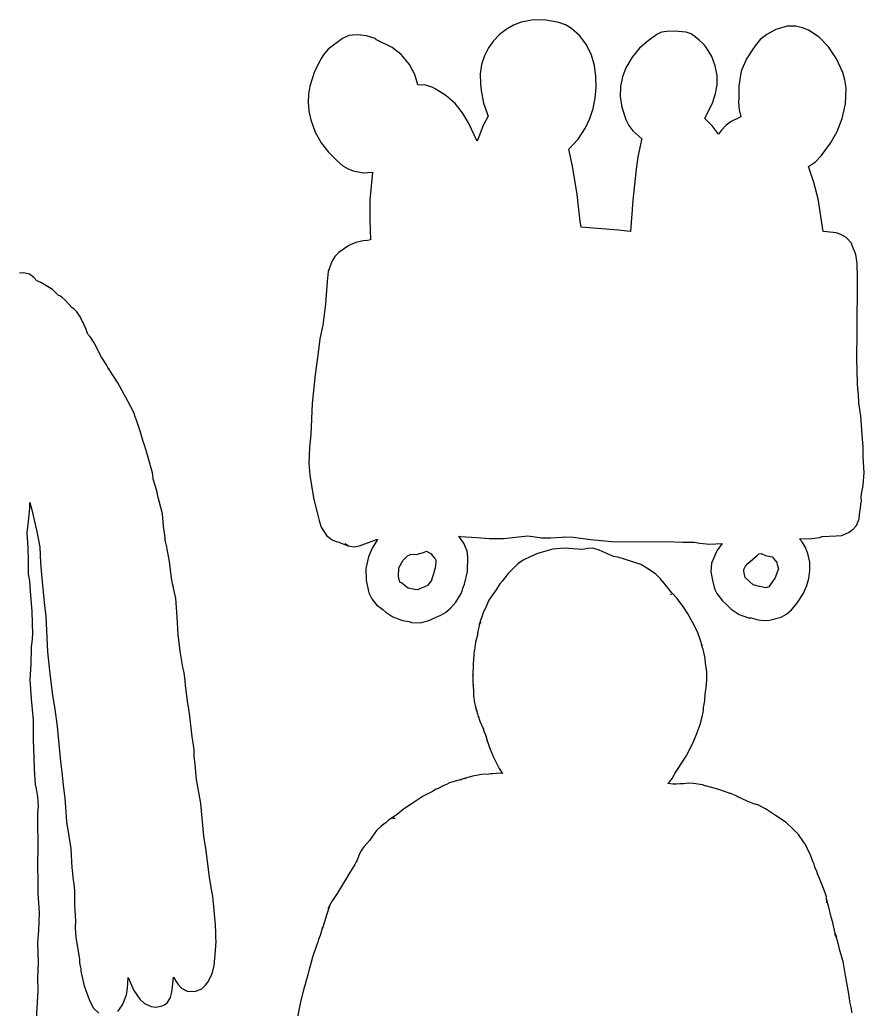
# Model space of a CAD drawing. Extents: x -2300 to 2026, y -6513 to 1502.
# Drawn here: x -1800.3 to -1675.5, y -3608 to -3461.6 of the extents above; entities that cross this region are included whole.
import ezdxf

# ---------------------------------------------------------------- set-up
doc = ezdxf.new("R2010")
doc.units = 0

msp = doc.modelspace()

# ---------------------------------------------------------------- linework, layer by layer
at = {"layer": 'Layer 1'}
for p, q in [((-1724.391813, -3461.639603), (-1726.219847, -3461.9811)), ((-1722.526887, -3461.690694), (-1724.391813, -3461.639603)), ((-1720.625497, -3462.031216), (-1722.526887, -3461.690694)), ((-1728.426466, -3463.056654), (-1729.41832, -3463.826979)), ((-1727.352005, -3462.438371), (-1728.426466, -3463.056654)), ((-1726.219847, -3461.9811), (-1727.352005, -3462.438371)), ((-1719.682738, -3462.390426), (-1720.625497, -3462.031216)), ((-1718.750027, -3462.944184), (-1719.682738, -3462.390426)), ((-1717.528155, -3464.032861), (-1718.750027, -3462.944184)), ((-1688.563112, -3463.073668), (-1689.90277, -3463.819046)), ((-1686.88075, -3462.600066), (-1688.563112, -3463.073668)), ((-1685.63478, -3462.606416), (-1686.88075, -3462.600066)), ((-1684.638011, -3462.827027), (-1685.63478, -3462.606416)), ((-1683.72876, -3463.184978), (-1684.638011, -3462.827027)), ((-1752.650467, -3464.396667), (-1754.760797, -3466.000457)), ((-1751.68, -3463.96), (-1752.650467, -3464.396667)), ((-1751.676908, -3463.959741), (-1751.68, -3463.96)), ((-1751.14351, -3463.913386), (-1751.676908, -3463.959741)), ((-1750.36538, -3463.8887), (-1751.14351, -3463.913386)), ((-1749.07773, -3463.988315), (-1750.36538, -3463.8887)), ((-1747.813249, -3464.402043), (-1749.07773, -3463.988315)), ((-1747.639824, -3464.550973), (-1747.813249, -3464.402043)), ((-1747.72648, -3464.554945), (-1747.639824, -3464.550973)), ((-1745.288045, -3465.761232), (-1747.72648, -3464.554945)), ((-1729.41832, -3463.826979), (-1730.30266, -3464.740377)), ((-1716.536977, -3465.359504), (-1717.528155, -3464.032861)), ((-1706.134335, -3463.815391), (-1707.441043, -3464.771043)), ((-1705.44849, -3463.480905), (-1706.134335, -3463.815391)), ((-1704.692335, -3463.378512), (-1705.44849, -3463.480905)), ((-1703.554183, -3463.333373), (-1704.692335, -3463.378512)), ((-1701.798865, -3463.490483), (-1703.554183, -3463.333373)), ((-1701.061288, -3463.726172), (-1701.798865, -3463.490483)), ((-1700.839997, -3463.903443), (-1701.061288, -3463.726172)), ((-1700.488885, -3464.160194), (-1700.839997, -3463.903443)), ((-1699.883922, -3464.670944), (-1700.488885, -3464.160194)), ((-1690.857616, -3464.568132), (-1691.59051, -3465.495441)), ((-1689.90277, -3463.819046), (-1690.857616, -3464.568132)), ((-1682.13249, -3464.228836), (-1683.72876, -3463.184978)), ((-1680.761622, -3465.659197), (-1682.13249, -3464.228836)), ((-1754.760797, -3466.000457), (-1755.462493, -3466.800026)), ((-1743.953711, -3466.770395), (-1745.288045, -3465.761232)), ((-1731.054578, -3465.787878), (-1731.649166, -3466.960514)), ((-1730.30266, -3464.740377), (-1731.054578, -3465.787878)), ((-1715.816102, -3466.847933), (-1716.536977, -3465.359504)), ((-1708.695608, -3465.853418), (-1709.818697, -3467.144072)), ((-1707.441043, -3464.771043), (-1708.695608, -3465.853418)), ((-1699.345846, -3465.164549), (-1699.883922, -3464.670944)), ((-1699.128507, -3465.37685), (-1699.345846, -3465.164549)), ((-1698.797546, -3465.762505), (-1699.128507, -3465.37685)), ((-1698.020647, -3467.081151), (-1698.797546, -3465.762505)), ((-1691.59051, -3465.495441), (-1692.039009, -3466.153934)), ((-1679.60458, -3467.418006), (-1680.761622, -3465.659197)), ((-1755.796097, -3467.362737), (-1756.770734, -3469.274981)), ((-1755.462493, -3466.800026), (-1755.796097, -3467.362737)), ((-1742.72703, -3468.226715), (-1743.953711, -3466.770395)), ((-1731.649166, -3466.960514), (-1732.061514, -3468.249314)), ((-1715.367257, -3468.412364), (-1715.816102, -3466.847933)), ((-1709.818697, -3467.144072), (-1710.730975, -3468.724561)), ((-1697.503561, -3468.458972), (-1698.020647, -3467.081151)), ((-1692.879891, -3467.432422), (-1693.673769, -3469.259714)), ((-1692.039009, -3466.153934), (-1692.879891, -3467.432422)), ((-1678.662421, -3469.436003), (-1679.60458, -3467.418006)), ((-1741.957287, -3469.709623), (-1742.72703, -3468.226715)), ((-1732.061514, -3468.249314), (-1732.266717, -3469.64531)), ((-1715.151206, -3470.017752), (-1715.367257, -3468.412364)), ((-1710.730975, -3468.724561), (-1711.23311, -3470.087286)), ((-1697.244807, -3469.856875), (-1697.503561, -3468.458972)), ((-1756.770734, -3469.274981), (-1757.479708, -3471.448843)), ((-1741.49979, -3471.245075), (-1741.957287, -3469.709623)), ((-1732.266717, -3469.64531), (-1732.235565, -3471.041432)), ((-1715.128717, -3471.629054), (-1715.151206, -3470.017752)), ((-1711.23311, -3470.087286), (-1711.528392, -3471.512361)), ((-1697.242906, -3471.235765), (-1697.244807, -3469.856875)), ((-1693.67, -3469.26), (-1694.022723, -3471.41111)), ((-1693.673769, -3469.259714), (-1693.67, -3469.26)), ((-1678.343109, -3470.536393), (-1678.662421, -3469.436003)), ((-1757.479708, -3471.448843), (-1757.674966, -3472.621578)), ((-1740.30104, -3471.311327), (-1741.49979, -3471.245075)), ((-1739.296315, -3471.630731), (-1740.30104, -3471.311327)), ((-1738.93975, -3471.83901), (-1739.296315, -3471.630731)), ((-1737.33215, -3472.817788), (-1738.93975, -3471.83901)), ((-1732.235565, -3471.041432), (-1732.104687, -3472.07418)), ((-1715.269474, -3473.216753), (-1715.128717, -3471.629054)), ((-1711.528392, -3471.512361), (-1711.578355, -3472.99895)), ((-1697.466482, -3472.553777), (-1697.242906, -3471.235765)), ((-1694.022723, -3471.41111), (-1694.043993, -3473.21773)), ((-1678.17114, -3471.704666), (-1678.343109, -3470.536393)), ((-1678.242003, -3474.065811), (-1678.17114, -3471.704666)), ((-1757.674966, -3472.621578), (-1757.73228, -3473.844955)), ((-1735.984858, -3474.025522), (-1737.33215, -3472.817788)), ((-1732.104687, -3472.07418), (-1731.782576, -3473.976874)), ((-1715.573761, -3474.757421), (-1715.269474, -3473.216753)), ((-1711.578355, -3472.99895), (-1711.344531, -3474.546221)), ((-1697.859867, -3473.80335), (-1697.466482, -3472.553777)), ((-1694.043993, -3473.21773), (-1694.065197, -3473.830371)), ((-1757.73228, -3473.844955), (-1757.627808, -3475.114051)), ((-1734.874437, -3475.398673), (-1735.984858, -3474.025522)), ((-1731.782576, -3473.976874), (-1731.069707, -3475.90131)), ((-1716.048204, -3476.225621), (-1715.573761, -3474.757421)), ((-1711.344531, -3474.546221), (-1710.740952, -3476.400521)), ((-1699.004706, -3476.146625), (-1697.859867, -3473.80335)), ((-1694.065197, -3473.830371), (-1693.965846, -3474.94704)), ((-1678.729197, -3476.226832), (-1678.242003, -3474.065811)), ((-1757.627808, -3475.114051), (-1757.337707, -3476.423947)), ((-1733.97745, -3476.8737), (-1734.874437, -3475.398673)), ((-1731.069707, -3475.90131), (-1731.853316, -3477.28031)), ((-1716.699427, -3477.595914), (-1716.048204, -3476.225621)), ((-1699.050108, -3476.220496), (-1699.004706, -3476.146625)), ((-1697.935196, -3477.359895), (-1699.050108, -3476.220496)), ((-1693.81, -3476.03), (-1695.164521, -3476.684365)), ((-1693.965846, -3474.94704), (-1693.714535, -3475.97785)), ((-1693.714535, -3475.97785), (-1693.810356, -3476.034577)), ((-1693.810356, -3476.034577), (-1693.81, -3476.03)), ((-1679.51257, -3478.17358), (-1678.729197, -3476.226832)), ((-1757.337707, -3476.423947), (-1756.652316, -3478.235314)), ((-1732.74081, -3479.58175), (-1733.97745, -3476.8737)), ((-1731.853316, -3477.28031), (-1732.74081, -3479.58175)), ((-1717.805972, -3479.289264), (-1716.699427, -3477.595914)), ((-1710.740952, -3476.400521), (-1710.293049, -3477.267804)), ((-1710.293049, -3477.267804), (-1709.706641, -3478.078931)), ((-1697.034898, -3478.565966), (-1697.935196, -3477.359895)), ((-1695.91271, -3477.219846), (-1696.61345, -3477.94261)), ((-1695.164521, -3476.684365), (-1695.91271, -3477.219846)), ((-1756.652316, -3478.235314), (-1755.762294, -3479.817009)), ((-1709.706641, -3478.078931), (-1708.356231, -3479.265321)), ((-1696.61345, -3477.94261), (-1697.034898, -3478.565966)), ((-1680.47197, -3479.891906), (-1679.51257, -3478.17358)), ((-1755.762294, -3479.817009), (-1754.709276, -3481.194948)), ((-1719.171387, -3480.780214), (-1717.805972, -3479.289264)), ((-1708.396363, -3479.394437), (-1708.953274, -3481.92178)), ((-1708.356231, -3479.265321), (-1708.396363, -3479.394437)), ((-1681.842939, -3481.771022), (-1680.47197, -3479.891906)), ((-1754.709276, -3481.194948), (-1753.534897, -3482.395047)), ((-1718.62241, -3483.270464), (-1719.171387, -3480.780214)), ((-1708.953274, -3481.92178), (-1709.210833, -3483.752217)), ((-1682.710533, -3482.627474), (-1681.842939, -3481.771022)), ((-1753.534897, -3482.395047), (-1752.571414, -3483.216498)), ((-1752.571414, -3483.216498), (-1751.903693, -3483.626361)), ((-1751.903693, -3483.626361), (-1751.065437, -3483.967307)), ((-1717.956491, -3487.461365), (-1718.62241, -3483.270464)), ((-1683.73635, -3483.354546), (-1682.710533, -3482.627474)), ((-1682.925946, -3485.709306), (-1683.73635, -3483.354546)), ((-1751.065437, -3483.967307), (-1749.553846, -3484.257501)), ((-1749.553846, -3484.257501), (-1748.173017, -3484.176221)), ((-1748.17725, -3484.207548), (-1748.572409, -3488.264338)), ((-1748.173017, -3484.176221), (-1748.17725, -3484.207548)), ((-1709.210833, -3483.752217), (-1709.708626, -3488.355212)), ((-1682.314023, -3488.116791), (-1682.925946, -3485.709306)), ((-1717.47129, -3491.483524), (-1717.956491, -3487.461365)), ((-1748.572409, -3488.264338), (-1748.607305, -3491.254543)), ((-1709.708626, -3488.355212), (-1710.032288, -3492.955027)), ((-1681.53509, -3492.960156), (-1682.314023, -3488.116791)), ((-1748.607305, -3491.254543), (-1748.481054, -3494.179978)), ((-1717.365499, -3492.312408), (-1717.47129, -3491.483524)), ((-1711.858199, -3492.738492), (-1717.365499, -3492.312408)), ((-1710.092909, -3492.95291), (-1711.858199, -3492.738492)), ((-1710.032288, -3492.955027), (-1710.092909, -3492.95291)), ((-1681.01073, -3492.977089), (-1681.53509, -3492.960156)), ((-1679.657745, -3493.154307), (-1681.01073, -3492.977089)), ((-1678.940823, -3493.401308), (-1679.657745, -3493.154307)), ((-1678.17, -3493.85), (-1678.940823, -3493.401308)), ((-1678.171805, -3493.8515), (-1678.17, -3493.85)), ((-1677.37098, -3494.683083), (-1678.171805, -3493.8515)), ((-1751.84698, -3495.139382), (-1753.177519, -3496.071692)), ((-1751.501499, -3494.939781), (-1751.84698, -3495.139382)), ((-1750.66, -3494.57), (-1751.501499, -3494.939781)), ((-1749.565084, -3494.341849), (-1750.664752, -3494.568173)), ((-1750.664752, -3494.568173), (-1750.66, -3494.57)), ((-1748.925172, -3494.270147), (-1749.565084, -3494.341849)), ((-1748.481054, -3494.179978), (-1748.925172, -3494.270147)), ((-1677.25, -3495), (-1677.37098, -3494.683083)), ((-1676.750983, -3496.340965), (-1677.25361, -3494.992156)), ((-1677.25361, -3494.992156), (-1677.25, -3495)), ((-1753.753941, -3496.664895), (-1754.23049, -3497.375632)), ((-1753.177519, -3496.071692), (-1753.753941, -3496.664895)), ((-1676.518123, -3497.605281), (-1676.750983, -3496.340965)), ((-1754.23049, -3497.375632), (-1754.748542, -3498.878357)), ((-1676.475801, -3499.917416), (-1676.518123, -3497.605281)), ((-1799.808951, -3499.048547), (-1800.37751, -3499.083736)), ((-1798.91765, -3499.273389), (-1799.808951, -3499.048547)), ((-1798.250655, -3499.748447), (-1798.91765, -3499.273389)), ((-1754.748542, -3498.878357), (-1754.899757, -3500.339802)), ((-1797.84433, -3500.239856), (-1798.250655, -3499.748447)), ((-1797.216994, -3500.485812), (-1797.84433, -3500.239856)), ((-1796.505923, -3500.933909), (-1797.216994, -3500.485812)), ((-1795.500293, -3501.540544), (-1796.505923, -3500.933909)), ((-1754.899757, -3500.339802), (-1755.152566, -3503.622689)), ((-1676.519319, -3507.891716), (-1676.475801, -3499.917416)), ((-1794.749958, -3502.25788), (-1795.500293, -3501.540544)), ((-1794.617138, -3502.392711), (-1794.749958, -3502.25788)), ((-1794.408372, -3502.469122), (-1794.617138, -3502.392711)), ((-1794.130878, -3502.657293), (-1794.408372, -3502.469122)), ((-1793.573794, -3503.169948), (-1794.130878, -3502.657293)), ((-1792.614693, -3504.219388), (-1793.573794, -3503.169948)), ((-1755.152566, -3503.622689), (-1755.538692, -3506.795402)), ((-1792.291712, -3504.414756), (-1792.614693, -3504.219388)), ((-1791.926355, -3504.801258), (-1792.291712, -3504.414756)), ((-1791.389279, -3505.622736), (-1791.926355, -3504.801258)), ((-1791.168273, -3506.099408), (-1791.389279, -3505.622736)), ((-1791.103435, -3506.213443), (-1791.168273, -3506.099408)), ((-1790.960015, -3506.41987), (-1791.103435, -3506.213443)), ((-1790.513019, -3507.44412), (-1790.960015, -3506.41987)), ((-1755.538692, -3506.795402), (-1755.964119, -3508.836282)), ((-1790.322837, -3508.010327), (-1790.513019, -3507.44412)), ((-1790.283044, -3508.11997), (-1790.322837, -3508.010327)), ((-1789.885133, -3508.589657), (-1790.283044, -3508.11997)), ((-1676.568786, -3511.727789), (-1676.519319, -3507.891716)), ((-1789.368901, -3509.389119), (-1789.885133, -3508.589657)), ((-1789.109483, -3509.847588), (-1789.368901, -3509.389119)), ((-1788.96737, -3510.182867), (-1789.109483, -3509.847588)), ((-1755.964119, -3508.836282), (-1756.297768, -3511.221762)), ((-1788.959115, -3510.23663), (-1788.96737, -3510.182867)), ((-1788.914686, -3510.320874), (-1788.959115, -3510.23663)), ((-1788.247536, -3511.543034), (-1788.914686, -3510.320874)), ((-1756.297768, -3511.221762), (-1756.674237, -3514.091742)), ((-1787.550943, -3512.649414), (-1788.247536, -3511.543034)), ((-1787.325625, -3513.039091), (-1787.550943, -3512.649414)), ((-1676.477409, -3515.385116), (-1676.568786, -3511.727789)), ((-1787.22419, -3513.263642), (-1787.325625, -3513.039091)), ((-1787.043474, -3513.516609), (-1787.258612, -3513.161724)), ((-1787.258612, -3513.161724), (-1787.200065, -3513.31595)), ((-1787.200065, -3513.31595), (-1787.22419, -3513.263642)), ((-1785.866804, -3515.315349), (-1787.043474, -3513.516609)), ((-1756.674237, -3514.091742), (-1757.112407, -3518.357442)), ((-1784.366134, -3518.012819), (-1785.866804, -3515.315349)), ((-1676.416407, -3516.22416), (-1676.477409, -3515.385116)), ((-1676.312034, -3517.034841), (-1676.416407, -3516.22416)), ((-1676.264388, -3518.302301), (-1676.312034, -3517.034841)), ((-1783.481942, -3519.713979), (-1784.366134, -3518.012819)), ((-1757.112407, -3518.357442), (-1757.312939, -3522.969432)), ((-1676.010833, -3520.242011), (-1676.264388, -3518.302301)), ((-1783.2308, -3520.49545), (-1783.481942, -3519.713979)), ((-1783.150706, -3520.717064), (-1783.2308, -3520.49545)), ((-1782.484593, -3522.641534), (-1783.150706, -3520.717064)), ((-1675.753341, -3523.640521), (-1676.010833, -3520.242011)), ((-1782.096503, -3524.013554), (-1782.484593, -3522.641534)), ((-1757.312939, -3522.969432), (-1757.497753, -3524.887814)), ((-1781.898066, -3524.537004), (-1782.096503, -3524.013554)), ((-1781.667075, -3525.316782), (-1781.898066, -3524.537004)), ((-1675.653329, -3524.727421), (-1675.753341, -3523.640521)), ((-1781.456764, -3526.042796), (-1781.667075, -3525.316782)), ((-1780.73638, -3528.630206), (-1781.456764, -3526.042796)), ((-1757.497753, -3524.887814), (-1757.615685, -3527.206562)), ((-1675.666029, -3526.289301), (-1675.653329, -3524.727421)), ((-1757.615685, -3527.206562), (-1757.472924, -3528.965773)), ((-1675.489775, -3528.572541), (-1675.666029, -3526.289301)), ((-1780.635627, -3529.411677), (-1780.73638, -3528.630206)), ((-1757.472924, -3528.965773), (-1757.232358, -3530.491622)), ((-1675.646426, -3530.449147), (-1675.489775, -3528.572541)), ((-1780.640284, -3529.468403), (-1780.635627, -3529.411677)), ((-1780.619096, -3529.552646), (-1780.640284, -3529.468403)), ((-1780.108028, -3531.288516), (-1780.619096, -3529.552646)), ((-1675.887961, -3531.772511), (-1675.646426, -3530.449147)), ((-1779.874963, -3532.27869), (-1780.108028, -3531.288516)), ((-1757.232358, -3530.491622), (-1756.929803, -3532.313827)), ((-1675.951038, -3532.235425), (-1675.887961, -3531.772511)), ((-1798.872194, -3533.793555), (-1798.855049, -3532.997268)), ((-1798.855049, -3532.997268), (-1798.602362, -3533.916533)), ((-1779.730797, -3532.83262), (-1779.874963, -3532.27869)), ((-1779.231604, -3534.70332), (-1779.730797, -3532.83262)), ((-1756.929803, -3532.313827), (-1756.441256, -3534.327012)), ((-1676.022707, -3533.78863), (-1675.915181, -3532.937521)), ((-1675.905868, -3532.803113), (-1675.951038, -3532.235425)), ((-1675.915181, -3532.937521), (-1675.905868, -3532.803113)), ((-1799.040659, -3535.806925), (-1798.872194, -3533.793555)), ((-1798.602362, -3533.916533), (-1797.806032, -3537.332403)), ((-1779.091545, -3536.54354), (-1779.231604, -3534.70332)), ((-1756.441256, -3534.327012), (-1756.45, -3534.32)), ((-1756.45, -3534.32), (-1756.096412, -3535.66979)), ((-1676.239065, -3535.451345), (-1676.161708, -3534.792773)), ((-1676.161708, -3534.792773), (-1676.145833, -3534.425321)), ((-1676.145833, -3534.425321), (-1676.022707, -3533.78863)), ((-1799.269068, -3537.496655), (-1799.040659, -3535.806925)), ((-1756.096412, -3535.66979), (-1755.779643, -3536.680523)), ((-1676.634316, -3536.411383), (-1676.239065, -3535.451345)), ((-1799.107313, -3539.658825), (-1799.269068, -3537.496655)), ((-1797.806032, -3537.332403), (-1797.374022, -3539.636603)), ((-1778.949432, -3537.484607), (-1779.091545, -3536.54354)), ((-1778.874502, -3538.24216), (-1778.949432, -3537.484607)), ((-1755.779643, -3536.680523), (-1755.016152, -3537.88699)), ((-1678.821796, -3537.889443), (-1677.691472, -3537.42727)), ((-1677.691472, -3537.42727), (-1677.104515, -3536.982845)), ((-1677.104515, -3536.982845), (-1676.634316, -3536.411383)), ((-1778.829221, -3538.661312), (-1778.874502, -3538.24216)), ((-1778.818707, -3538.783602), (-1778.829221, -3538.661312)), ((-1778.675049, -3539.370763), (-1778.818707, -3538.783602)), ((-1755.016152, -3537.88699), (-1754.178196, -3538.538471)), ((-1754.178196, -3538.538471), (-1753.550342, -3538.767521)), ((-1753.550342, -3538.767521), (-1753.338041, -3538.824671)), ((-1753.338041, -3538.824671), (-1751.798151, -3539.404424)), ((-1751.798151, -3539.404424), (-1752.311886, -3539.128623)), ((-1752.311886, -3539.128623), (-1751.785176, -3539.407599)), ((-1750.098346, -3539.420299), (-1747.613286, -3538.471612)), ((-1747.44027, -3538.490662), (-1748.249881, -3539.77349)), ((-1747.613286, -3538.471612), (-1747.44027, -3538.490662)), ((-1735.229995, -3538.300324), (-1735.437343, -3537.997642)), ((-1735.437343, -3537.997642), (-1735.165183, -3538.029815)), ((-1734.686246, -3539.026127), (-1735.229995, -3538.300324)), ((-1735.165183, -3538.029815), (-1732.747553, -3538.186448)), ((-1734.211638, -3540.204869), (-1734.686246, -3539.026127)), ((-1732.747553, -3538.186448), (-1730.934908, -3538.324534)), ((-1730.934908, -3538.324534), (-1728.797693, -3538.367211)), ((-1728.797693, -3538.367211), (-1726.632824, -3538.116069)), ((-1726.632824, -3538.116069), (-1725.237553, -3537.958907)), ((-1725.237553, -3537.958907), (-1724.135893, -3538.078075)), ((-1724.135893, -3538.078075), (-1723.193577, -3538.23365)), ((-1723.193577, -3538.23365), (-1721.852227, -3538.24)), ((-1721.852227, -3538.24), (-1720.163107, -3538.12443)), ((-1720.163107, -3538.12443), (-1719.76363, -3538.082732)), ((-1719.76363, -3538.082732), (-1718.51167, -3538.1511)), ((-1718.51167, -3538.1511), (-1715.930946, -3538.479897)), ((-1715.930946, -3538.479897), (-1712.86429, -3538.78504)), ((-1712.86429, -3538.78504), (-1708.71276, -3538.831607)), ((-1708.71276, -3538.831607), (-1704.69684, -3538.766625)), ((-1704.69684, -3538.766625), (-1702.29631, -3538.906325)), ((-1702.29631, -3538.906325), (-1700.6211, -3538.910558)), ((-1700.6211, -3538.910558), (-1699.803074, -3539.038008)), ((-1699.803074, -3539.038008), (-1698.37645, -3539.163711)), ((-1698.37645, -3539.163711), (-1696.48682, -3539.076928)), ((-1696.48682, -3539.076928), (-1697.259686, -3540.153173)), ((-1685.049877, -3538.411199), (-1684.986652, -3538.402732)), ((-1684.669484, -3538.812645), (-1685.049877, -3538.411199)), ((-1684.986652, -3538.402732), (-1683.253852, -3538.357012)), ((-1684.151947, -3539.656849), (-1684.669484, -3538.812645)), ((-1683.253852, -3538.357012), (-1682.094262, -3538.175588)), ((-1682.094262, -3538.175588), (-1681.721452, -3538.0556)), ((-1681.721452, -3538.0556), (-1679.630402, -3537.955694)), ((-1679.630402, -3537.955694), (-1678.821796, -3537.889443)), ((-1799.074335, -3541.842157), (-1799.107313, -3539.658825)), ((-1797.374022, -3539.636603), (-1797.273248, -3541.962603)), ((-1778.217194, -3541.744173), (-1778.675049, -3539.370763)), ((-1751.78052, -3539.4119), (-1751.794278, -3539.407667)), ((-1751.794278, -3539.407667), (-1751.769513, -3539.41825)), ((-1751.785176, -3539.407599), (-1750.947451, -3539.567063)), ((-1751.769513, -3539.41825), (-1751.78052, -3539.4119)), ((-1750.947451, -3539.567063), (-1750.098346, -3539.420299)), ((-1748.249881, -3539.77349), (-1748.80823, -3541.065372)), ((-1743.017262, -3540.903627), (-1742.56908, -3540.687516)), ((-1742.57502, -3540.68507), (-1741.739913, -3540.706237)), ((-1742.56908, -3540.687516), (-1742.57502, -3540.68507)), ((-1741.739913, -3540.706237), (-1740.656963, -3540.431918)), ((-1740.656963, -3540.431918), (-1740.233271, -3540.199932)), ((-1740.233271, -3540.199932), (-1739.436835, -3540.669619)), ((-1739.436835, -3540.669619), (-1739.516664, -3540.628377)), ((-1739.516664, -3540.628377), (-1739.455758, -3540.712269)), ((-1739.455758, -3540.712269), (-1739.02942, -3541.230534)), ((-1734.07777, -3541.099607), (-1734.211638, -3540.204869)), ((-1723.808252, -3540.547832), (-1724.862962, -3541.054349)), ((-1722.916313, -3540.314788), (-1723.808252, -3540.547832)), ((-1721.550793, -3539.92056), (-1722.916313, -3540.314788)), ((-1719.878253, -3539.756201), (-1721.550793, -3539.92056)), ((-1717.244323, -3539.992844), (-1719.878253, -3539.756201)), ((-1716.827299, -3539.917915), (-1717.244323, -3539.992844)), ((-1716.391963, -3539.818246), (-1716.827299, -3539.917915)), ((-1715.603089, -3539.797477), (-1716.391963, -3539.818246)), ((-1714.671601, -3540.050153), (-1715.603089, -3539.797477)), ((-1714.250179, -3540.271397), (-1714.671601, -3540.050153)), ((-1713.523614, -3540.556088), (-1714.250179, -3540.271397)), ((-1712.558311, -3540.986617), (-1713.523614, -3540.556088)), ((-1697.259686, -3540.153173), (-1697.86079, -3541.541358)), ((-1691.28, -3540.82), (-1691.067382, -3540.611509)), ((-1691.07322, -3540.610775), (-1690.740333, -3540.56696)), ((-1691.067382, -3540.611509), (-1691.07322, -3540.610775)), ((-1690.740333, -3540.56696), (-1690.090836, -3540.842549)), ((-1683.835189, -3540.584369), (-1684.151947, -3539.656849)), ((-1683.543672, -3541.845132), (-1683.835189, -3540.584369)), ((-1799.037548, -3543.622905), (-1799.074335, -3541.842157)), ((-1797.273248, -3541.962603), (-1797.159033, -3543.682393)), ((-1777.921073, -3544.229763), (-1778.217194, -3541.744173)), ((-1748.80823, -3541.065372), (-1749.182231, -3542.783385)), ((-1744.282712, -3542.701727), (-1743.680302, -3541.537248)), ((-1743.680302, -3541.537248), (-1743.017262, -3540.903627)), ((-1739.02942, -3541.230534), (-1738.883307, -3541.410238)), ((-1738.850943, -3541.586556), (-1738.885035, -3542.486956)), ((-1738.883307, -3541.410238), (-1738.850943, -3541.586556)), ((-1734.144593, -3543.219604), (-1734.07777, -3541.099607)), ((-1726.699536, -3542.103312), (-1727.304662, -3542.693487)), ((-1725.902162, -3541.534407), (-1726.699536, -3542.103312)), ((-1724.862962, -3541.054349), (-1725.902162, -3541.534407)), ((-1711.943866, -3541.090968), (-1712.558311, -3540.986617)), ((-1711.586277, -3541.184524), (-1711.943866, -3541.090968)), ((-1711.434851, -3541.228974), (-1711.586277, -3541.184524)), ((-1711.22763, -3541.298189), (-1711.434851, -3541.228974)), ((-1711.22509, -3541.300305), (-1711.22763, -3541.298189)), ((-1711.092291, -3541.367403), (-1711.22509, -3541.300305)), ((-1710.96, -3541.4), (-1711.092291, -3541.367403)), ((-1710.95452, -3541.406856), (-1710.96, -3541.4)), ((-1710.471858, -3541.544862), (-1710.95452, -3541.406856)), ((-1709.587687, -3541.851778), (-1710.471858, -3541.544862)), ((-1708.522117, -3542.181554), (-1709.587687, -3541.851778)), ((-1698.048625, -3542.008929), (-1698.147005, -3543.271518)), ((-1697.86079, -3541.541358), (-1698.048625, -3542.008929)), ((-1693.042479, -3542.44947), (-1692.679918, -3542.037055)), ((-1692.679918, -3542.037055), (-1691.288045, -3540.820849)), ((-1691.288045, -3540.820849), (-1691.28, -3540.82)), ((-1690.090836, -3540.842549), (-1689.120538, -3541.063105)), ((-1689.120538, -3541.063105), (-1688.877164, -3541.355839)), ((-1688.877164, -3541.355839), (-1688.431141, -3541.893471)), ((-1688.431141, -3541.893471), (-1688.355492, -3542.184512)), ((-1683.512218, -3543.085097), (-1683.543672, -3541.845132)), ((-1798.884069, -3544.600167), (-1799.037548, -3543.622905)), ((-1749.182231, -3542.783385), (-1749.141371, -3544.544742)), ((-1744.363632, -3543.987387), (-1744.282712, -3542.701727)), ((-1739.163426, -3543.570716), (-1739.366371, -3544.181372)), ((-1738.885035, -3542.486956), (-1739.163426, -3543.570716)), ((-1734.607337, -3545.073217), (-1734.144593, -3543.219604)), ((-1728.149569, -3543.543538), (-1728.623955, -3544.166259)), ((-1727.436953, -3542.85266), (-1728.149569, -3543.543538)), ((-1727.304662, -3542.693487), (-1727.47709, -3542.88396)), ((-1727.47709, -3542.88396), (-1727.436953, -3542.85266)), ((-1707.406957, -3542.87603), (-1708.522117, -3542.181554)), ((-1706.305217, -3543.633583), (-1707.406957, -3542.87603)), ((-1705.834959, -3544.082103), (-1706.305217, -3543.633583)), ((-1698.147005, -3543.271518), (-1698.15, -3543.27)), ((-1698.15, -3543.27), (-1697.871617, -3544.776)), ((-1693.307024, -3543.17775), (-1693.266405, -3542.937509)), ((-1693.202122, -3543.651035), (-1693.307024, -3543.17775)), ((-1693.266405, -3542.937509), (-1693.042479, -3542.44947)), ((-1688.182989, -3542.840545), (-1688.499658, -3543.737722)), ((-1688.355492, -3542.184512), (-1688.182989, -3542.840545)), ((-1683.675836, -3544.255053), (-1683.512218, -3543.085097)), ((-1798.769367, -3546.125647), (-1798.884069, -3544.600167)), ((-1797.159033, -3543.682393), (-1796.682573, -3548.276393)), ((-1777.874925, -3544.45487), (-1777.921073, -3544.229763)), ((-1777.7521, -3545.06542), (-1777.874925, -3544.45487)), ((-1777.639959, -3545.613212), (-1777.7521, -3545.06542)), ((-1749.141371, -3544.544742), (-1748.721912, -3546.369222)), ((-1744.134123, -3544.797009), (-1744.363632, -3543.987387)), ((-1743.870175, -3544.948562), (-1744.134123, -3544.797009)), ((-1743.100084, -3545.535882), (-1743.870175, -3544.948562)), ((-1739.49189, -3544.549036), (-1740.085698, -3545.29791)), ((-1739.481941, -3544.523848), (-1739.49189, -3544.549036)), ((-1739.366371, -3544.181372), (-1739.481941, -3544.523848)), ((-1734.816781, -3545.703558), (-1734.607337, -3545.073217)), ((-1729.372278, -3545.062453), (-1729.91954, -3545.92859)), ((-1728.985226, -3544.612451), (-1729.372278, -3545.062453)), ((-1728.630728, -3544.172609), (-1728.985226, -3544.612451)), ((-1728.623955, -3544.166259), (-1728.644645, -3544.218964)), ((-1728.644645, -3544.218964), (-1728.630728, -3544.172609)), ((-1705.765702, -3544.162748), (-1705.834959, -3544.082103)), ((-1705.624627, -3544.292499), (-1705.802797, -3544.114435)), ((-1705.802797, -3544.114435), (-1705.765702, -3544.162748)), ((-1705.302683, -3544.683658), (-1705.624627, -3544.292499)), ((-1705.240157, -3544.768959), (-1705.302683, -3544.683658)), ((-1704.750277, -3545.328604), (-1705.240157, -3544.768959)), ((-1697.871617, -3544.776), (-1697.666174, -3545.545618)), ((-1693.083314, -3544.09765), (-1693.202122, -3543.651035)), ((-1692.46, -3544.71), (-1693.083314, -3544.09765)), ((-1692.452424, -3544.705839), (-1692.46, -3544.71)), ((-1691.916655, -3545.197751), (-1692.452424, -3544.705839)), ((-1688.938378, -3544.556658), (-1689.597231, -3545.482485)), ((-1688.64893, -3544.16886), (-1688.938378, -3544.556658)), ((-1688.499658, -3543.737722), (-1688.64893, -3544.16886)), ((-1683.969533, -3545.305789), (-1683.675836, -3544.255053)), ((-1798.508912, -3549.122837), (-1798.769367, -3546.125647)), ((-1777.603277, -3545.79461), (-1777.639959, -3545.613212)), ((-1777.595022, -3545.833768), (-1777.603277, -3545.79461)), ((-1777.460656, -3546.328855), (-1777.595022, -3545.833768)), ((-1777.293228, -3547.165571), (-1777.460656, -3546.328855)), ((-1748.721912, -3546.369222), (-1748.280091, -3547.269447)), ((-1742.94475, -3545.698706), (-1743.100084, -3545.535882)), ((-1741.93, -3545.9), (-1742.94475, -3545.698706)), ((-1741.606476, -3545.947301), (-1741.935278, -3545.898618)), ((-1741.935278, -3545.898618), (-1741.93, -3545.9)), ((-1740.947433, -3545.694995), (-1741.606476, -3545.947301)), ((-1740.085698, -3545.29791), (-1740.947433, -3545.694995)), ((-1735.857816, -3547.763937), (-1735.08838, -3546.47116)), ((-1735.09, -3546.47), (-1734.94522, -3546.082863)), ((-1735.08838, -3546.47116), (-1735.09, -3546.47)), ((-1734.94522, -3546.082863), (-1734.816781, -3545.703558)), ((-1730.298845, -3546.461353), (-1731.000073, -3547.469523)), ((-1729.91954, -3545.92859), (-1730.298845, -3546.461353)), ((-1704.427804, -3545.720821), (-1704.750277, -3545.328604)), ((-1704.286729, -3545.923385), (-1704.427804, -3545.720821)), ((-1704.242829, -3545.98879), (-1704.305355, -3545.912802)), ((-1704.305355, -3545.912802), (-1704.286729, -3545.923385)), ((-1704.126032, -3546.254431), (-1704.242829, -3545.98879)), ((-1703.817529, -3546.488534), (-1704.163772, -3546.083405)), ((-1704.163772, -3546.083405), (-1704.126032, -3546.254431)), ((-1704.082, -3546.5524), (-1704.073745, -3546.588595)), ((-1704.075862, -3546.653153), (-1704.082, -3546.5524)), ((-1704.082, -3546.5524), (-1704.082, -3546.5524)), ((-1703.168476, -3547.223862), (-1703.817529, -3546.488534)), ((-1697.666174, -3545.545618), (-1697.580338, -3545.884231)), ((-1697.580338, -3545.884231), (-1697.276793, -3546.491765)), ((-1697.276793, -3546.491765), (-1696.440137, -3547.56441)), ((-1690.97, -3545.42), (-1691.916655, -3545.197751)), ((-1690.97215, -3545.424488), (-1690.97, -3545.42)), ((-1690.030511, -3545.661131), (-1690.97215, -3545.424488)), ((-1689.597231, -3545.482485), (-1690.030511, -3545.661131)), ((-1685.058783, -3547.373129), (-1684.450982, -3546.405817)), ((-1684.450982, -3546.405817), (-1683.969533, -3545.305789)), ((-1777.102538, -3549.999991), (-1777.293228, -3547.165571)), ((-1748.280091, -3547.269447), (-1747.615191, -3548.131632)), ((-1736.66, -3548.66), (-1735.857816, -3547.763937)), ((-1731.000073, -3547.469523), (-1731.396947, -3548.39662)), ((-1704.073745, -3546.588595), (-1704.075862, -3546.653153)), ((-1702.164416, -3548.565402), (-1703.168476, -3547.223862)), ((-1696.440137, -3547.56441), (-1695.884963, -3548.072695)), ((-1686.236213, -3548.901149), (-1685.456664, -3547.976487)), ((-1685.456664, -3547.976487), (-1685.058783, -3547.373129)), ((-1798.442237, -3552.527277), (-1798.508912, -3549.122837)), ((-1796.682573, -3548.276393), (-1796.511018, -3549.818383)), ((-1747.615191, -3548.131632), (-1746.664324, -3548.856376)), ((-1746.664324, -3548.856376), (-1746.235777, -3549.251212)), ((-1746.235777, -3549.251212), (-1745.171294, -3549.950056)), ((-1738.074652, -3549.687405), (-1737.379363, -3549.266061)), ((-1737.379363, -3549.266061), (-1736.664444, -3548.654874)), ((-1736.664444, -3548.654874), (-1736.66, -3548.66)), ((-1731.826396, -3549.325834), (-1732.092524, -3550.063702)), ((-1731.396947, -3548.39662), (-1731.826396, -3549.325834)), ((-1701.618699, -3549.361689), (-1702.164416, -3548.565402)), ((-1700.823914, -3550.812239), (-1701.618699, -3549.361689)), ((-1695.884963, -3548.072695), (-1695.158308, -3548.788683)), ((-1695.158308, -3548.788683), (-1693.989283, -3549.589915)), ((-1686.984972, -3549.521207), (-1686.236213, -3548.901149)), ((-1796.511018, -3549.818383), (-1796.266078, -3555.121463)), ((-1776.934952, -3552.556286), (-1777.102538, -3549.999991)), ((-1745.171294, -3549.950056), (-1743.749988, -3550.460197)), ((-1743.749988, -3550.460197), (-1742.764994, -3550.621884)), ((-1742.764994, -3550.621884), (-1742.426056, -3550.755842)), ((-1742.426056, -3550.755842), (-1741.123084, -3550.804552)), ((-1741.123084, -3550.804552), (-1739.711033, -3550.442365)), ((-1739.711033, -3550.442365), (-1739.233624, -3550.172094)), ((-1739.233624, -3550.172094), (-1738.074652, -3549.687405)), ((-1732.211904, -3550.754579), (-1732.377765, -3551.051758)), ((-1732.275975, -3550.579532), (-1732.374167, -3551.032709)), ((-1732.374167, -3551.032709), (-1732.306455, -3550.893644)), ((-1732.306455, -3550.893644), (-1732.131863, -3550.645836)), ((-1732.092524, -3550.063702), (-1732.275975, -3550.579532)), ((-1732.131863, -3550.645836), (-1732.211904, -3550.754579)), ((-1700.116463, -3552.136209), (-1700.823914, -3550.812239)), ((-1693.989283, -3549.589915), (-1692.623758, -3550.067089)), ((-1692.623758, -3550.067089), (-1692.203203, -3550.063412)), ((-1692.203203, -3550.063412), (-1691.166134, -3550.348738)), ((-1691.166134, -3550.348738), (-1690.406428, -3550.451733)), ((-1690.406428, -3550.451733), (-1689.493113, -3550.427689)), ((-1689.493113, -3550.427689), (-1687.780562, -3549.969696)), ((-1687.780562, -3549.969696), (-1686.984972, -3549.521207)), ((-1732.601538, -3552.056326), (-1732.657863, -3552.48368)), ((-1732.536938, -3551.659452), (-1732.601538, -3552.056326)), ((-1732.422215, -3551.246068), (-1732.536938, -3551.659452)), ((-1732.385, -3550.98469), (-1732.423756, -3551.066816)), ((-1732.423756, -3551.066816), (-1732.388619, -3551.004375)), ((-1732.401027, -3551.158226), (-1732.422215, -3551.246068)), ((-1732.377765, -3551.051758), (-1732.401027, -3551.158226)), ((-1732.388619, -3551.004375), (-1732.385021, -3550.985325)), ((-1732.385021, -3550.985325), (-1732.385, -3550.98469)), ((-1699.73665, -3553.301009), (-1700.116463, -3552.136209)), ((-1798.613306, -3554.362848), (-1798.529062, -3553.667737)), ((-1798.529062, -3553.667737), (-1798.442237, -3552.527277)), ((-1776.640048, -3555.002721), (-1776.934952, -3552.556286)), ((-1732.971531, -3553.676423), (-1733.131741, -3554.843763)), ((-1732.68938, -3552.626343), (-1732.971531, -3553.676423)), ((-1732.657863, -3552.48368), (-1732.68938, -3552.626343)), ((-1699.719505, -3553.426527), (-1699.73665, -3553.301009)), ((-1699.474057, -3554.236361), (-1699.719505, -3553.426527)), ((-1798.687198, -3556.957028), (-1798.613306, -3554.362848)), ((-1796.266078, -3555.121463), (-1795.966359, -3557.897463)), ((-1776.230241, -3557.386081), (-1776.640048, -3555.002721)), ((-1733.142536, -3554.908321), (-1733.234526, -3555.474316)), ((-1733.136397, -3554.882498), (-1733.142536, -3554.908321)), ((-1733.131741, -3554.843763), (-1733.136397, -3554.882498)), ((-1699.427533, -3554.345369), (-1699.543293, -3553.948495)), ((-1699.543293, -3553.948495), (-1699.474057, -3554.236361)), ((-1699.290077, -3554.752614), (-1699.427533, -3554.345369)), ((-1699.219296, -3555.150969), (-1699.290077, -3554.752614)), ((-1699.005873, -3556.069811), (-1699.219296, -3555.150969)), ((-1733.234526, -3555.474316), (-1733.323404, -3556.950056)), ((-1698.96608, -3556.754551), (-1699.005873, -3556.069811)), ((-1698.957825, -3556.773601), (-1698.96608, -3556.754551)), ((-1698.76559, -3558.046981), (-1698.957825, -3556.773601)), ((-1798.827744, -3559.171268), (-1798.687198, -3556.957028)), ((-1795.966359, -3557.897463), (-1795.536402, -3561.559283)), ((-1776.066433, -3558.15718), (-1776.230241, -3557.386081)), ((-1775.911917, -3559.38759), (-1776.066433, -3558.15718)), ((-1733.323404, -3556.950056), (-1733.381295, -3558.584116)), ((-1698.775962, -3559.197811), (-1698.76559, -3558.046981)), ((-1798.613634, -3562.067225), (-1798.827744, -3559.171268)), ((-1775.866451, -3560.057725), (-1775.911917, -3559.38759)), ((-1733.382539, -3558.598192), (-1733.384893, -3558.878543)), ((-1733.384893, -3558.878543), (-1733.384893, -3559.346748)), ((-1733.384893, -3559.346748), (-1733.359578, -3559.715682)), ((-1733.381649, -3558.528679), (-1733.382539, -3558.598192)), ((-1733.381295, -3558.601049), (-1733.381649, -3558.528679)), ((-1733.381295, -3558.584116), (-1733.381295, -3558.601049)), ((-1733.359578, -3559.715682), (-1733.320822, -3559.953595)), ((-1698.868989, -3560.413201), (-1698.775962, -3559.197811)), ((-1775.501094, -3562.728945), (-1775.866451, -3560.057725)), ((-1733.318705, -3559.977302), (-1733.32532, -3559.948621)), ((-1733.32532, -3559.948621), (-1733.320822, -3560.18918)), ((-1733.320822, -3559.953595), (-1733.318705, -3559.977302)), ((-1733.320822, -3560.18918), (-1733.257788, -3560.938478)), ((-1733.257788, -3560.938478), (-1733.252623, -3561.573396)), ((-1698.998698, -3561.330985), (-1698.868989, -3560.413201)), ((-1798.334753, -3565.214328), (-1798.613634, -3562.067225)), ((-1795.536402, -3561.559283), (-1795.174157, -3563.573073)), ((-1733.252623, -3561.573396), (-1733.128079, -3562.642178)), ((-1733.128079, -3562.642178), (-1733.017484, -3563.051963)), ((-1699.237436, -3563.335459), (-1699.076718, -3562.337665)), ((-1699.076718, -3562.337665), (-1698.998698, -3561.330985)), ((-1795.174157, -3563.573073), (-1794.83928, -3566.161533)), ((-1775.44839, -3563.080311), (-1775.501094, -3562.728945)), ((-1775.416343, -3563.090895), (-1775.44839, -3563.080311)), ((-1775.405972, -3563.151854), (-1775.416343, -3563.090895)), ((-1775.400892, -3563.182334), (-1775.405972, -3563.151854)), ((-1775.398775, -3563.203501), (-1775.400892, -3563.182334)), ((-1775.394118, -3563.241178), (-1775.398775, -3563.203501)), ((-1775.212741, -3564.621448), (-1775.394118, -3563.241178)), ((-1733.017484, -3563.051963), (-1732.860385, -3563.604411)), ((-1732.860385, -3563.604411), (-1732.779775, -3563.833592)), ((-1732.798367, -3563.748132), (-1732.858163, -3563.569592)), ((-1732.858163, -3563.569592), (-1732.772544, -3563.945405)), ((-1732.779775, -3563.833592), (-1732.798367, -3563.748132)), ((-1732.772544, -3563.945405), (-1732.665927, -3564.297273)), ((-1699.45759, -3564.733301), (-1699.281886, -3564.041365)), ((-1699.281886, -3564.041365), (-1699.255216, -3563.837346)), ((-1699.262836, -3563.848114), (-1699.258602, -3563.772126)), ((-1699.255216, -3563.837346), (-1699.262836, -3563.848114)), ((-1699.258602, -3563.772126), (-1699.250348, -3563.585648)), ((-1699.250348, -3563.585648), (-1699.237436, -3563.335459)), ((-1798.299617, -3568.092988), (-1798.334753, -3565.214328)), ((-1774.848951, -3567.662668), (-1775.212741, -3564.621448)), ((-1732.665927, -3564.297273), (-1732.674881, -3564.223534)), ((-1732.674881, -3564.223534), (-1732.63405, -3564.398158)), ((-1732.63405, -3564.398158), (-1732.56274, -3564.621889)), ((-1732.56274, -3564.621889), (-1732.490901, -3564.79863)), ((-1732.468168, -3564.863823), (-1732.50485, -3564.645172)), ((-1732.50485, -3564.645172), (-1732.425284, -3565.053476)), ((-1732.490901, -3564.79863), (-1732.468168, -3564.863823)), ((-1732.425284, -3565.053476), (-1732.325547, -3565.343882)), ((-1732.325547, -3565.343882), (-1731.774665, -3566.538102)), ((-1699.734555, -3565.864021), (-1699.45759, -3564.733301)), ((-1794.83928, -3566.161533), (-1794.338542, -3571.301843)), ((-1731.774665, -3566.538102), (-1731.81621, -3566.444122)), ((-1731.81621, -3566.444122), (-1731.714722, -3566.807341)), ((-1731.714722, -3566.807341), (-1731.674928, -3566.918466)), ((-1731.674928, -3566.918466), (-1731.490969, -3567.401064)), ((-1700.342798, -3567.428231), (-1699.734555, -3565.864021)), ((-1798.211775, -3570.717858), (-1798.299617, -3568.092988)), ((-1774.722332, -3568.561825), (-1774.848951, -3567.662668)), ((-1731.490969, -3567.401064), (-1731.359715, -3567.821221)), ((-1731.359715, -3567.821221), (-1731.400456, -3567.712848)), ((-1731.400456, -3567.712848), (-1731.31372, -3568.061039)), ((-1731.31372, -3568.061039), (-1731.202712, -3568.393143)), ((-1731.202712, -3568.393143), (-1731.207273, -3568.346788)), ((-1731.207273, -3568.346788), (-1730.941124, -3569.088889)), ((-1701.524635, -3569.974358), (-1700.660614, -3568.266428)), ((-1700.660614, -3568.266428), (-1700.342798, -3567.428231)), ((-1774.58695, -3569.586505), (-1774.722332, -3568.561825)), ((-1774.55283, -3570.549796), (-1774.58695, -3569.586505)), ((-1730.941124, -3569.088889), (-1730.851097, -3569.287352)), ((-1730.851097, -3569.287352), (-1730.873942, -3569.218005)), ((-1730.873942, -3569.218005), (-1730.788174, -3569.494017)), ((-1730.788174, -3569.494017), (-1730.285869, -3570.658817)), ((-1701.930801, -3570.656981), (-1701.524635, -3569.974358)), ((-1798.192725, -3572.439758), (-1798.211775, -3570.717858)), ((-1794.338542, -3571.301843), (-1794.13856, -3572.913043)), ((-1774.424158, -3571.770897), (-1774.55283, -3570.549796)), ((-1730.285869, -3570.658817), (-1729.476628, -3572.349607)), ((-1702.911619, -3572.19537), (-1702.089974, -3570.98464)), ((-1702.089974, -3570.98464), (-1701.930801, -3570.656981)), ((-1798.02788, -3574.735698), (-1798.192725, -3572.439758)), ((-1774.20248, -3573.989366), (-1774.424158, -3571.770897)), ((-1729.476628, -3572.349607), (-1728.980017, -3573.072658)), ((-1703.478524, -3573.108497), (-1702.911619, -3572.19537)), ((-1794.13856, -3572.913043), (-1793.902912, -3575.263803)), ((-1773.604566, -3577.511066), (-1774.20248, -3573.989366)), ((-1736.150574, -3574.264154), (-1736.80532, -3574.481747)), ((-1735.048834, -3573.959778), (-1736.150574, -3574.264154)), ((-1734.785818, -3573.863681), (-1735.139416, -3573.976341)), ((-1735.139416, -3573.976341), (-1735.048834, -3573.959778)), ((-1734.393167, -3573.771263), (-1734.785818, -3573.863681)), ((-1733.396762, -3573.478661), (-1734.583762, -3573.831085)), ((-1734.583762, -3573.831085), (-1734.393167, -3573.771263)), ((-1732.807632, -3573.407329), (-1733.396762, -3573.478661)), ((-1732.08003, -3573.229106), (-1732.807632, -3573.407329)), ((-1731, -3573.18), (-1732.08003, -3573.229106)), ((-1730.993292, -3573.177517), (-1731, -3573.18)), ((-1730.745262, -3573.158467), (-1730.993292, -3573.177517)), ((-1730.659982, -3573.154233), (-1730.745262, -3573.158467)), ((-1730.46, -3573.15), (-1730.659982, -3573.154233)), ((-1730.45899, -3573.148434), (-1730.46, -3573.15)), ((-1729.26475, -3573.066308), (-1730.45899, -3573.148434)), ((-1728.980017, -3573.072658), (-1729.26475, -3573.066308)), ((-1704.486202, -3574.544651), (-1704.295512, -3574.30695)), ((-1704.295512, -3574.30695), (-1704.232663, -3574.26721)), ((-1704.232663, -3574.26721), (-1703.895019, -3573.842343)), ((-1703.895019, -3573.842343), (-1703.574112, -3573.304923)), ((-1703.574112, -3573.304923), (-1703.478524, -3573.108497)), ((-1797.896626, -3575.367733), (-1798.02788, -3574.735698)), ((-1797.702385, -3576.52118), (-1797.896626, -3575.367733)), ((-1793.902912, -3575.263803), (-1793.685362, -3576.680273)), ((-1739.309561, -3575.776719), (-1740.692421, -3576.453627)), ((-1738.770046, -3575.43001), (-1739.309561, -3575.776719)), ((-1738.40497, -3575.263932), (-1738.770046, -3575.43001)), ((-1737.846081, -3574.979373), (-1738.473438, -3575.308514)), ((-1738.473438, -3575.308514), (-1738.40497, -3575.263932)), ((-1737.552035, -3574.841367), (-1737.846081, -3574.979373)), ((-1737.328791, -3574.760299), (-1737.552035, -3574.841367)), ((-1736.80532, -3574.481747), (-1737.328791, -3574.760299)), ((-1704.515666, -3574.579788), (-1704.486202, -3574.544651)), ((-1703.797356, -3574.685198), (-1704.515666, -3574.579788)), ((-1703.222725, -3574.695781), (-1703.797356, -3574.685198)), ((-1702.774162, -3574.643076), (-1703.222725, -3574.695781)), ((-1702.18971, -3574.614502), (-1702.774162, -3574.643076)), ((-1701.455906, -3574.543805), (-1702.18971, -3574.614502)), ((-1700.75, -3574.58), (-1701.455906, -3574.543805)), ((-1700.748379, -3574.578477), (-1700.75, -3574.58)), ((-1699.747409, -3574.696375), (-1700.748379, -3574.578477)), ((-1699.35261, -3574.791836), (-1699.747409, -3574.696375)), ((-1698.940242, -3574.945294), (-1699.35261, -3574.791836)), ((-1698.77383, -3574.991437), (-1698.997074, -3574.921588)), ((-1698.997074, -3574.921588), (-1698.940242, -3574.945294)), ((-1696.97446, -3575.439322), (-1698.77383, -3574.991437)), ((-1695.44227, -3576.018229), (-1696.97446, -3575.439322)), ((-1797.606728, -3577.902433), (-1797.702385, -3576.52118)), ((-1793.685362, -3576.680273), (-1793.448169, -3580.223773)), ((-1740.692421, -3576.453627), (-1742.333661, -3577.554927)), ((-1695.365266, -3576.033046), (-1695.44227, -3576.018229)), ((-1695.228318, -3576.072839), (-1695.365266, -3576.033046)), ((-1695.026791, -3576.142266), (-1695.228318, -3576.072839)), ((-1694.503299, -3576.349487), (-1695.026791, -3576.142266)), ((-1694.234891, -3576.476036), (-1694.503299, -3576.349487)), ((-1692.815276, -3577.165168), (-1694.255248, -3576.475428)), ((-1694.255248, -3576.475428), (-1694.234891, -3576.476036)), ((-1691.575328, -3577.662028), (-1692.815276, -3577.165168)), ((-1797.673382, -3578.967743), (-1797.606728, -3577.902433)), ((-1773.132762, -3582.380016), (-1773.604566, -3577.511066)), ((-1743.593521, -3578.370899), (-1744.542314, -3579.14856)), ((-1742.333661, -3577.554927), (-1743.593521, -3578.370899)), ((-1691.548753, -3577.65163), (-1691.575328, -3577.662028)), ((-1691.126257, -3577.775058), (-1691.548753, -3577.65163)), ((-1690.081877, -3578.331105), (-1691.126257, -3577.775058)), ((-1688.601867, -3579.309849), (-1690.081877, -3578.331105)), ((-1797.70492, -3579.891453), (-1797.673382, -3578.967743)), ((-1797.628953, -3583.932583), (-1797.70492, -3579.891453)), ((-1745.822854, -3580.017237), (-1746.217653, -3580.367121)), ((-1744.542314, -3579.14856), (-1745.822854, -3580.017237)), ((-1745.186753, -3579.733828), (-1745.086, -3579.70229)), ((-1744.843621, -3579.759652), (-1745.186753, -3579.733828)), ((-1745.086, -3579.70229), (-1744.843621, -3579.759652)), ((-1745.086, -3579.70229), (-1745.086, -3579.70229)), ((-1687.051077, -3580.325419), (-1688.601867, -3579.309849)), ((-1793.448169, -3580.223773), (-1793.117303, -3582.347073)), ((-1747.609828, -3581.528317), (-1748.293509, -3582.490974)), ((-1746.91239, -3580.870198), (-1747.609828, -3581.528317)), ((-1746.345288, -3580.460677), (-1746.91239, -3580.870198)), ((-1746.217653, -3580.367121), (-1746.345288, -3580.460677)), ((-1686.095045, -3581.213781), (-1687.051077, -3580.325419)), ((-1685.20518, -3582.100027), (-1686.095045, -3581.213781)), ((-1793.117303, -3582.347073), (-1792.793423, -3584.177483)), ((-1772.790667, -3584.462596), (-1773.132762, -3582.380016)), ((-1748.655225, -3582.983521), (-1749.410216, -3583.904903)), ((-1748.293509, -3582.490974), (-1748.655225, -3582.983521)), ((-1684.45639, -3583.201747), (-1685.20518, -3582.100027)), ((-1797.705936, -3586.572693), (-1797.628953, -3583.932583)), ((-1792.793423, -3584.177483), (-1792.649765, -3587.040903)), ((-1772.781777, -3584.524615), (-1772.790667, -3584.462596)), ((-1772.301719, -3588.415885), (-1772.781777, -3584.524615)), ((-1749.889259, -3584.539478), (-1750.149206, -3585.063986)), ((-1749.707374, -3584.279552), (-1749.889259, -3584.539478)), ((-1749.410216, -3583.904903), (-1749.707374, -3584.279552)), ((-1684.190792, -3583.609839), (-1684.45639, -3583.201747)), ((-1683.923606, -3584.151916), (-1684.190792, -3583.609839)), ((-1683.876595, -3584.269391), (-1683.923606, -3584.151916)), ((-1683.454914, -3585.129813), (-1683.876595, -3584.269391)), ((-1750.47274, -3585.908058), (-1750.615845, -3586.159993)), ((-1750.47062, -3585.924409), (-1750.47274, -3585.908058)), ((-1750.260309, -3585.368362), (-1750.47062, -3585.924409)), ((-1750.194164, -3585.210247), (-1750.260309, -3585.368362)), ((-1750.149206, -3585.063986), (-1750.194164, -3585.210247)), ((-1683.084901, -3586.08993), (-1683.454914, -3585.129813)), ((-1797.639282, -3589.122423), (-1797.705936, -3586.572693)), ((-1792.649765, -3587.040903), (-1792.570179, -3587.785544)), ((-1750.8277, -3586.571895), (-1751.566669, -3587.728435)), ((-1750.615845, -3586.159993), (-1750.8277, -3586.571895)), ((-1682.90507, -3586.501832), (-1683.084901, -3586.08993)), ((-1682.777943, -3586.904844), (-1682.90507, -3586.501832)), ((-1682.731273, -3587.054386), (-1682.777943, -3586.904844)), ((-1682.508196, -3587.577731), (-1682.740753, -3587.038194)), ((-1682.740753, -3587.038194), (-1682.731273, -3587.054386)), ((-1792.570179, -3587.785544), (-1792.526258, -3588.531243)), ((-1792.526258, -3588.531243), (-1792.347464, -3589.41643)), ((-1772.033517, -3589.974385), (-1772.301719, -3588.415885)), ((-1751.566669, -3587.728435), (-1753.444589, -3590.845005)), ((-1682.396585, -3587.931002), (-1682.508196, -3587.577731)), ((-1682.210552, -3588.351794), (-1682.396585, -3587.931002)), ((-1681.772848, -3589.446314), (-1682.210552, -3588.351794)), ((-1797.652194, -3590.827183), (-1797.639282, -3589.122423)), ((-1792.347464, -3589.41643), (-1792.276662, -3590.44788)), ((-1792.276662, -3590.44788), (-1792.276662, -3592.52475)), ((-1772.0314, -3589.982851), (-1772.033517, -3589.974385)), ((-1771.806611, -3591.248821), (-1772.0314, -3589.982851)), ((-1681.269527, -3590.718424), (-1681.772848, -3589.446314)), ((-1797.419658, -3593.649753), (-1797.652194, -3590.827183)), ((-1771.41232, -3595.485311), (-1771.806611, -3591.248821)), ((-1754.17536, -3591.914394), (-1754.553062, -3592.609239)), ((-1753.914338, -3591.568479), (-1754.17536, -3591.914394)), ((-1753.444589, -3590.845005), (-1753.914338, -3591.568479)), ((-1681.089166, -3591.344744), (-1681.269527, -3590.718424)), ((-1681.040081, -3592.185693), (-1681.089166, -3591.344744)), ((-1681.031826, -3591.793476), (-1681.048201, -3592.109916)), ((-1680.972411, -3592.054249), (-1681.031826, -3591.793476)), ((-1792.276662, -3592.52475), (-1792.112325, -3594.89774)), ((-1754.553062, -3592.692424), (-1754.811443, -3593.447437)), ((-1754.553062, -3592.609239), (-1754.734512, -3593.039609)), ((-1754.734512, -3593.039609), (-1754.553062, -3592.692424)), ((-1681.048201, -3592.109916), (-1681.054951, -3592.242042)), ((-1681.054951, -3592.242042), (-1681.040081, -3592.185693)), ((-1680.793088, -3592.65538), (-1680.972411, -3592.054249)), ((-1680.375534, -3594.33834), (-1680.793088, -3592.65538)), ((-1797.545239, -3596.323513), (-1797.419658, -3593.649753)), ((-1754.939078, -3593.898074), (-1755.299778, -3595.005934)), ((-1754.811443, -3593.447437), (-1754.939078, -3593.898074)), ((-1680.133176, -3595.106264), (-1680.375534, -3594.33834)), ((-1792.112325, -3594.89774), (-1792.145514, -3595.920643)), ((-1792.145514, -3595.920643), (-1792.072023, -3597.33994)), ((-1771.370982, -3596.625771), (-1771.41232, -3595.485311)), ((-1755.678553, -3596.156339), (-1755.941082, -3597.068408)), ((-1755.575125, -3595.888158), (-1755.678553, -3596.156339)), ((-1755.299778, -3595.005934), (-1755.593824, -3595.960971)), ((-1755.593824, -3595.960971), (-1755.575125, -3595.888158)), ((-1679.816926, -3596.556814), (-1680.133176, -3595.106264)), ((-1797.706465, -3598.080973), (-1797.545239, -3596.323513)), ((-1792.072023, -3597.33994), (-1791.95421, -3597.878418)), ((-1771.345137, -3597.397294), (-1771.370982, -3596.625771)), ((-1771.334342, -3597.900636), (-1771.345137, -3597.397294)), ((-1756.180857, -3597.633768), (-1756.294035, -3598.038897)), ((-1755.941082, -3597.068408), (-1756.180857, -3597.633768)), ((-1679.727518, -3597.032428), (-1679.854931, -3596.83415)), ((-1679.854931, -3596.83415), (-1679.825181, -3596.882568)), ((-1679.825181, -3596.882568), (-1679.574103, -3597.253248)), ((-1679.574103, -3597.253248), (-1679.816926, -3596.556814)), ((-1679.572494, -3597.37448), (-1679.727518, -3597.032428)), ((-1679.389043, -3597.973918), (-1679.572494, -3597.37448)), ((-1797.606728, -3601.083883), (-1797.706465, -3598.080973)), ((-1791.95421, -3597.878418), (-1791.538202, -3600.600228)), ((-1771.412892, -3599.298476), (-1771.334342, -3597.900636)), ((-1756.4723, -3598.508584), (-1757.057281, -3600.273874)), ((-1756.294035, -3598.038897), (-1756.4723, -3598.508584)), ((-1679.08054, -3599.247088), (-1679.389043, -3597.973918)), ((-1791.538202, -3600.600228), (-1791.502029, -3601.115423)), ((-1771.591047, -3601.510147), (-1771.412892, -3599.298476)), ((-1757.057281, -3600.273874), (-1757.468633, -3601.722304)), ((-1678.593221, -3600.883688), (-1679.08054, -3599.247088)), ((-1797.661507, -3603.343203), (-1797.606728, -3601.083883)), ((-1791.502029, -3601.115423), (-1791.399202, -3601.605853)), ((-1791.399202, -3601.605853), (-1791.344423, -3601.989815)), ((-1791.344423, -3601.989815), (-1791.346539, -3602.024951)), ((-1791.346539, -3602.024951), (-1791.323785, -3602.303503)), ((-1771.917693, -3602.72291), (-1771.591047, -3601.510147)), ((-1757.468633, -3601.722304), (-1757.624165, -3602.236017)), ((-1678.259911, -3602.962248), (-1678.593221, -3600.883688)), ((-1797.651136, -3605.128603), (-1797.661507, -3603.343203)), ((-1791.323785, -3602.303503), (-1791.236452, -3602.785043)), ((-1791.236452, -3602.785043), (-1790.826058, -3604.471519)), ((-1784.35731, -3604.044451), (-1784.319062, -3603.258958)), ((-1784.319062, -3603.258958), (-1783.473647, -3605.176648)), ((-1777.8156, -3605.026789), (-1777.604759, -3603.190799)), ((-1777.604759, -3603.190799), (-1777.312279, -3603.696681)), ((-1772.551842, -3603.945176), (-1771.917693, -3602.72291)), ((-1757.917085, -3603.388089), (-1758.051032, -3603.784777)), ((-1757.90839, -3603.414785), (-1757.917085, -3603.388089)), ((-1757.782301, -3602.844768), (-1757.90839, -3603.414785)), ((-1757.624165, -3602.236017), (-1757.782301, -3602.844768)), ((-1677.743658, -3605.687658), (-1678.259911, -3602.962248)), ((-1790.826058, -3604.471519), (-1790.227232, -3606.104813)), ((-1784.580554, -3605.811231), (-1784.403844, -3604.816955)), ((-1784.403844, -3604.816955), (-1784.35731, -3604.044451)), ((-1777.93136, -3605.64697), (-1777.8156, -3605.026789)), ((-1777.312279, -3603.696681), (-1776.939683, -3604.283207)), ((-1776.939683, -3604.283207), (-1776.434928, -3604.818405)), ((-1776.434928, -3604.818405), (-1775.590923, -3605.272322)), ((-1774.455356, -3605.313068), (-1773.453603, -3604.927095)), ((-1773.453603, -3604.927095), (-1772.878025, -3604.397718)), ((-1772.878025, -3604.397718), (-1772.551842, -3603.945176)), ((-1758.352296, -3604.895812), (-1758.873185, -3607.107512)), ((-1758.162643, -3604.291717), (-1758.352296, -3604.895812)), ((-1758.051032, -3603.784777), (-1758.162643, -3604.291717)), ((-1797.75191, -3606.976023), (-1797.651136, -3605.128603)), ((-1790.227232, -3606.104813), (-1789.996981, -3606.760977)), ((-1785.155714, -3607.300091), (-1784.580554, -3605.811231)), ((-1783.473647, -3605.176648), (-1782.623506, -3606.470642)), ((-1782.623506, -3606.470642), (-1781.916201, -3607.081433)), ((-1778.53029, -3606.93834), (-1778.07787, -3606.199944)), ((-1778.07787, -3606.199944), (-1777.93136, -3605.64697)), ((-1775.590923, -3605.272322), (-1774.455356, -3605.313068)), ((-1677.677005, -3606.371339), (-1677.743658, -3605.687658)), ((-1677.632492, -3606.767128), (-1677.677005, -3606.371339)), ((-1797.863013, -3609.383093), (-1797.75191, -3606.976023)), ((-1789.996981, -3606.760977), (-1789.460345, -3607.801313)), ((-1789.460345, -3607.801313), (-1788.664099, -3608.530926)), ((-1785.869875, -3608.274178), (-1785.155714, -3607.300091)), ((-1781.916201, -3607.081433), (-1780.917737, -3607.526348)), ((-1780.917737, -3607.526348), (-1780.29347, -3607.655041)), ((-1780.29347, -3607.655041), (-1779.433636, -3607.523226)), ((-1779.433636, -3607.523226), (-1778.949794, -3607.295414)), ((-1778.949794, -3607.295414), (-1778.53029, -3606.93834)), ((-1758.873185, -3607.107512), (-1759.694322, -3611.126412)), ((-1677.624808, -3606.870024), (-1677.632492, -3606.767128)), ((-1677.456994, -3607.427943), (-1677.624808, -3606.870024)), ((-1677.262034, -3608.474024), (-1677.456994, -3607.427943))]:
    msp.add_line(p, q, dxfattribs=at)

doc.saveas('drawing.dxf')
